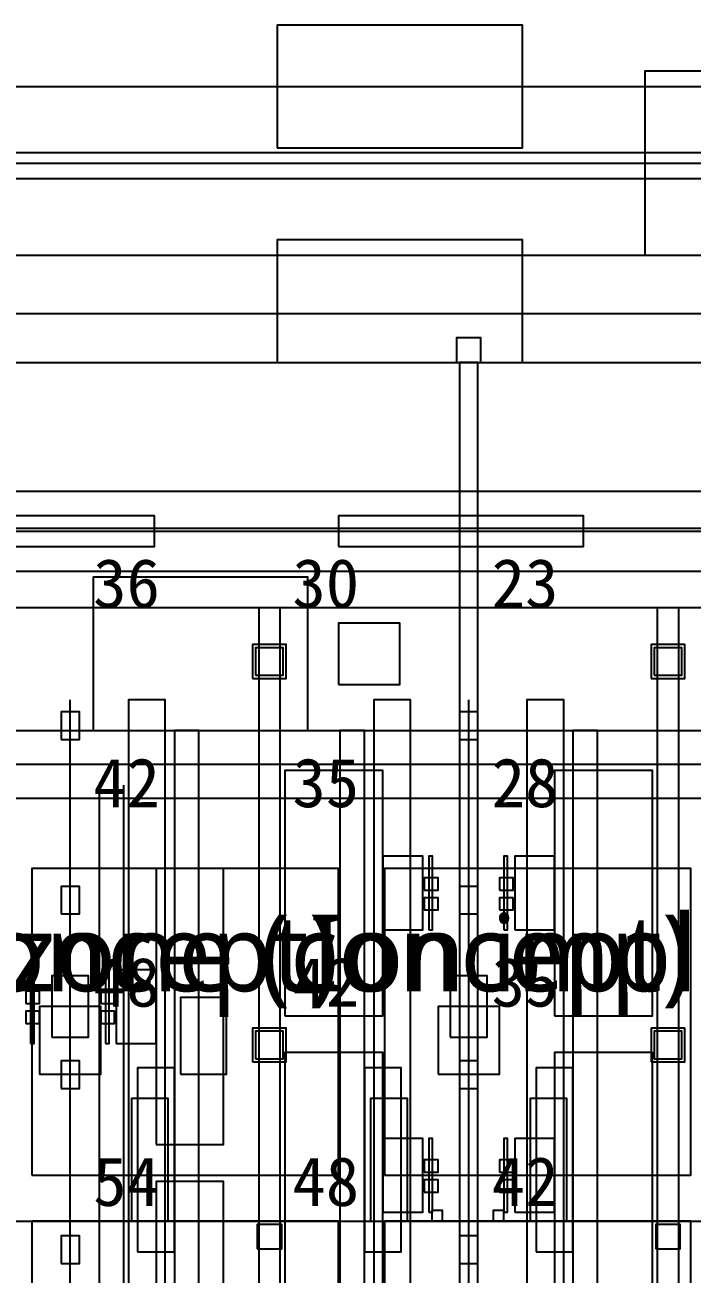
# Model space of a CAD drawing. Header units: metres. Extents: x -1640 to 1560, y -268 to 2338.
# Drawn here: x -61.23 to -39.47, y 1023.25 to 1064 of the extents above; entities that cross this region are included whole.
import ezdxf

# ---------------------------------------------------------------- set-up
doc = ezdxf.new("R2010")
doc.units = ezdxf.units.M
for name, color, linetype in [('1F_CHL', 4, 'Continuous'), ('1F_ELEC', 6, 'Continuous'), ('1F_PUMP', 2, 'Continuous'), ('1F_SCR', 3, 'Continuous'), ('1F_STRUCT_COLUMN', 8, 'Continuous'), ('1F_ZONE', 3, 'Continuous'), ('2F_CSF_LATERAL_RACK_CONCEPT', 9, 'Continuous'), ('2F_RFG', 5, 'Continuous'), ('2F_STRUCT_COLUMN', 8, 'Continuous'), ('2F_VMB', 6, 'Continuous'), ('2F_ZONE', 3, 'Continuous'), ('3F_CLEANROOM_OVERHEAD_PIPE_DUCT_CONCEPT', 9, 'Continuous'), ('3F_EHS_EGRESS_DIST_M', 2, 'Continuous'), ('3F_FOUP', 5, 'Continuous'), ('3F_IMP', 1, 'Continuous'), ('3F_OHT', 9, 'Continuous'), ('3F_OHTV', 1, 'Continuous'), ('3F_STRUCT_COLUMN', 8, 'Continuous'), ('3F_TBAR', 6, 'Continuous'), ('3F_TEXT', 7, 'Continuous'), ('3F_WET', 6, 'Continuous'), ('3F_ZONE', 3, 'Continuous'), ('4F_DCC', 3, 'Continuous'), ('4F_FFU', 1, 'Continuous'), ('4F_MAU', 2, 'Continuous'), ('4F_STRUCT_PLENUM_TRUSS_CONCEPT', 9, 'Continuous'), ('4F_ZONE', 3, 'Continuous'), ('5F_CHL', 4, 'Continuous'), ('5F_ELEC', 6, 'Continuous'), ('5F_PUMP', 2, 'Continuous'), ('5F_SCR', 3, 'Continuous'), ('5F_STRUCT_COLUMN', 8, 'Continuous'), ('5F_ZONE', 3, 'Continuous'), ('6F_CSF_LATERAL_RACK_CONCEPT', 9, 'Continuous'), ('6F_RFG', 5, 'Continuous'), ('6F_STRUCT_COLUMN', 8, 'Continuous'), ('6F_VMB', 6, 'Continuous'), ('6F_ZONE', 3, 'Continuous'), ('7F_CLEANROOM_OVERHEAD_PIPE_DUCT_CONCEPT', 9, 'Continuous'), ('7F_EHS_EGRESS_DIST_M', 2, 'Continuous'), ('7F_FOUP', 5, 'Continuous'), ('7F_IMP', 1, 'Continuous'), ('7F_OHT', 9, 'Continuous'), ('7F_OHTV', 1, 'Continuous'), ('7F_STRUCT_COLUMN', 8, 'Continuous'), ('7F_TBAR', 6, 'Continuous'), ('7F_TEXT', 7, 'Continuous'), ('7F_WET', 6, 'Continuous'), ('7F_ZONE', 3, 'Continuous'), ('8F_DCC', 3, 'Continuous'), ('8F_FFU', 1, 'Continuous'), ('8F_MAU', 2, 'Continuous'), ('8F_STRUCT_PLENUM_TRUSS_CONCEPT', 9, 'Continuous'), ('8F_ZONE', 3, 'Continuous'), ('EHS_GAS_SUPPLY', 3, 'Continuous'), ('EHS_PROCESS_EXHAUST', 1, 'Continuous'), ('EHS_TREATED_EXHAUST', 30, 'Continuous'), ('RF_RSC', 4, 'Continuous'), ('RF_STACK', 2, 'Continuous'), ('UTIL_CHW.R_CONCEPT', 2, 'Continuous'), ('UTIL_CHW.S_CONCEPT', 1, 'Continuous'), ('UTIL_ELEC.EMERG_CONCEPT', 4, 'Continuous'), ('UTIL_ELEC.MV_CONCEPT', 1, 'Continuous'), ('UTIL_ELEC.UPS_CONCEPT', 3, 'Continuous'), ('UTIL_EXH.HEAT_CONCEPT', 1, 'Continuous'), ('UTIL_EXH.VOC_CONCEPT', 6, 'Continuous'), ('UTIL_GAS.BULK_CONCEPT', 2, 'Continuous'), ('UTIL_GAS.SPEC_CONCEPT', 3, 'Continuous'), ('UTIL_HR_CONCEPT', 5, 'Continuous'), ('UTIL_PCW.R_CONCEPT', 1, 'Continuous'), ('UTIL_PCW.S_CONCEPT', 6, 'Continuous'), ('UTIL_WW.AA_CONCEPT', 3, 'Continuous'), ('UTIL_WW.F_CONCEPT', 2, 'Continuous'), ('UTIL_WW.ORG_CONCEPT', 4, 'Continuous')]:
    doc.layers.add(name, color=color, linetype=linetype)
doc.styles.add('KO', font='malgun.ttf')

msp = doc.modelspace()

# ---------------------------------------------------------------- linework, layer by layer
at = {"layer": '1F_CHL'}
msp.add_lwpolyline([(-56.15, 1029.8), (-54.65, 1029.8), (-54.65, 1032.3), (-56.15, 1032.3)], close=True, dxfattribs=at)
at = {"layer": '1F_ELEC'}
for points in [[(-53, 1060), (-45, 1060), (-45, 1064), (-53, 1064)], [(-53, 1053), (-45, 1053), (-45, 1057), (-53, 1057)]]:
    msp.add_lwpolyline(points, close=True, dxfattribs=at)
at = {"layer": '1F_PUMP'}
for points in [[(-57.75, 1025), (-56.55, 1025), (-56.55, 1029), (-57.75, 1029)], [(-49.95, 1025), (-48.75, 1025), (-48.75, 1029), (-49.95, 1029)], [(-44.75, 1025), (-43.55, 1025), (-43.55, 1029), (-44.75, 1029)]]:
    msp.add_lwpolyline(points, close=True, dxfattribs=at)
at = {"layer": '1F_SCR'}
for points in [[(-60.75, 1029.8), (-58.75, 1029.8), (-58.75, 1032), (-60.75, 1032)], [(-47.75, 1029.8), (-45.75, 1029.8), (-45.75, 1032), (-47.75, 1032)]]:
    msp.add_lwpolyline(points, close=True, dxfattribs=at)
at = {"layer": '1F_STRUCT_COLUMN'}
for points in [[(-53.8, 1042.7), (-52.7, 1042.7), (-52.7, 1043.8), (-53.8, 1043.8)], [(-40.8, 1042.7), (-39.7, 1042.7), (-39.7, 1043.8), (-40.8, 1043.8)], [(-53.8, 1030.2), (-52.7, 1030.2), (-52.7, 1031.3), (-53.8, 1031.3)], [(-40.8, 1030.2), (-39.7, 1030.2), (-39.7, 1031.3), (-40.8, 1031.3)]]:
    msp.add_lwpolyline(points, close=True, dxfattribs=at)
at = {"layer": '1F_ZONE'}
msp.add_lwpolyline([(-281, 887), (-7.5, 887), (-7.5, 1045), (-281, 1045)], close=True, dxfattribs=at)
at = {"layer": '2F_CSF_LATERAL_RACK_CONCEPT'}
for points in [[(-56.35, 891), (-55.55, 891), (-55.55, 1041), (-56.35, 1041)], [(-50.95, 891), (-50.15, 891), (-50.15, 1041), (-50.95, 1041)], [(-43.35, 891), (-42.55, 891), (-42.55, 1041), (-43.35, 1041)]]:
    msp.add_lwpolyline(points, close=True, dxfattribs=at)
at = {"layer": '2F_RFG'}
for points in [[(-57.55, 1024), (-56.35, 1024), (-56.35, 1030), (-57.55, 1030)], [(-50.15, 1024), (-48.95, 1024), (-48.95, 1030), (-50.15, 1030)], [(-44.55, 1024), (-43.35, 1024), (-43.35, 1030), (-44.55, 1030)]]:
    msp.add_lwpolyline(points, close=True, dxfattribs=at)
at = {"layer": '2F_STRUCT_COLUMN'}
for points in [[(-53.7, 1042.8), (-52.8, 1042.8), (-52.8, 1043.7), (-53.7, 1043.7)], [(-40.7, 1042.8), (-39.8, 1042.8), (-39.8, 1043.7), (-40.7, 1043.7)], [(-53.7, 1030.3), (-52.8, 1030.3), (-52.8, 1031.2), (-53.7, 1031.2)], [(-40.7, 1030.3), (-39.8, 1030.3), (-39.8, 1031.2), (-40.7, 1031.2)]]:
    msp.add_lwpolyline(points, close=True, dxfattribs=at)
at = {"layer": '2F_VMB'}
for points in [[(-60.35, 1031), (-59.15, 1031), (-59.15, 1033), (-60.35, 1033)], [(-47.35, 1031), (-46.15, 1031), (-46.15, 1033), (-47.35, 1033)]]:
    msp.add_lwpolyline(points, close=True, dxfattribs=at)
at = {"layer": '2F_ZONE'}
msp.add_lwpolyline([(-281, 887), (-7.5, 887), (-7.5, 1045), (-281, 1045)], close=True, dxfattribs=at)
at = {"layer": '3F_CLEANROOM_OVERHEAD_PIPE_DUCT_CONCEPT'}
for points in [[(-57.85, 890), (-56.65, 890), (-56.65, 1042), (-57.85, 1042)], [(-49.85, 890), (-48.65, 890), (-48.65, 1042), (-49.85, 1042)], [(-44.85, 890), (-43.65, 890), (-43.65, 1042), (-44.85, 1042)]]:
    msp.add_lwpolyline(points, close=True, dxfattribs=at)
at = {"layer": '3F_FOUP'}
for points in [[(-48.2, 1035.8), (-47.75, 1035.8), (-47.75, 1036.2), (-48.2, 1036.2)], [(-45.75, 1035.8), (-45.3, 1035.8), (-45.3, 1036.2), (-45.75, 1036.2)], [(-48.2, 1035.15), (-47.75, 1035.15), (-47.75, 1035.55), (-48.2, 1035.55)], [(-45.75, 1035.15), (-45.3, 1035.15), (-45.3, 1035.55), (-45.75, 1035.55)], [(-61.2, 1032.1), (-60.75, 1032.1), (-60.75, 1032.5), (-61.2, 1032.5)], [(-58.75, 1032.1), (-58.3, 1032.1), (-58.3, 1032.5), (-58.75, 1032.5)], [(-61.2, 1031.45), (-60.75, 1031.45), (-60.75, 1031.85), (-61.2, 1031.85)], [(-58.75, 1031.45), (-58.3, 1031.45), (-58.3, 1031.85), (-58.75, 1031.85)], [(-48.2, 1026.6), (-47.75, 1026.6), (-47.75, 1027), (-48.2, 1027)], [(-45.75, 1026.6), (-45.3, 1026.6), (-45.3, 1027), (-45.75, 1027)], [(-48.2, 1025.95), (-47.75, 1025.95), (-47.75, 1026.35), (-48.2, 1026.35)], [(-45.75, 1025.95), (-45.3, 1025.95), (-45.3, 1026.35), (-45.75, 1026.35)]]:
    msp.add_lwpolyline(points, close=True, dxfattribs=at)
at = {"layer": '3F_IMP'}
for points in [[(-52.75, 1031.7), (-49.55, 1031.7), (-49.55, 1039.7), (-52.75, 1039.7)], [(-43.95, 1031.7), (-40.75, 1031.7), (-40.75, 1039.7), (-43.95, 1039.7)], [(-49.55, 1034.5), (-48.25, 1034.5), (-48.25, 1036.9), (-49.55, 1036.9)], [(-45.25, 1034.5), (-43.95, 1034.5), (-43.95, 1036.9), (-45.25, 1036.9)], [(-52.75, 1022.5), (-49.55, 1022.5), (-49.55, 1030.5), (-52.75, 1030.5)], [(-43.95, 1022.5), (-40.75, 1022.5), (-40.75, 1030.5), (-43.95, 1030.5)], [(-49.55, 1025.3), (-48.25, 1025.3), (-48.25, 1027.7), (-49.55, 1027.7)], [(-45.25, 1025.3), (-43.95, 1025.3), (-43.95, 1027.7), (-45.25, 1027.7)]]:
    msp.add_lwpolyline(points, close=True, dxfattribs=at)
at = {"layer": '3F_OHT'}
for p, q in [((-59.75, 970), (-59.75, 1042)), ((-46.75, 970), (-46.75, 1042))]:
    msp.add_line(p, q, dxfattribs=at)
at = {"layer": '3F_OHTV'}
for points in [[(-60.05, 1040.71), (-59.45, 1040.71), (-59.45, 1041.61), (-60.05, 1041.61)], [(-47.05, 1040.71), (-46.45, 1040.71), (-46.45, 1041.61), (-47.05, 1041.61)], [(-60.05, 1035.02), (-59.45, 1035.02), (-59.45, 1035.92), (-60.05, 1035.92)], [(-47.05, 1035.02), (-46.45, 1035.02), (-46.45, 1035.92), (-47.05, 1035.92)], [(-60.05, 1029.33), (-59.45, 1029.33), (-59.45, 1030.23), (-60.05, 1030.23)], [(-47.05, 1029.33), (-46.45, 1029.33), (-46.45, 1030.23), (-47.05, 1030.23)], [(-60.05, 1023.63), (-59.45, 1023.63), (-59.45, 1024.53), (-60.05, 1024.53)], [(-47.05, 1023.63), (-46.45, 1023.63), (-46.45, 1024.53), (-47.05, 1024.53)]]:
    msp.add_lwpolyline(points, close=True, dxfattribs=at)
at = {"layer": '3F_STRUCT_COLUMN'}
for points in [[(-53.65, 1024.1), (-52.85, 1024.1), (-52.85, 1024.9), (-53.65, 1024.9)], [(-40.65, 1024.1), (-39.85, 1024.1), (-39.85, 1024.9), (-40.65, 1024.9)]]:
    msp.add_lwpolyline(points, close=True, dxfattribs=at)
at = {"layer": '3F_TBAR'}
for points in [[(-48.05, 1034.5), (-47.93, 1034.5), (-47.93, 1036.9), (-48.05, 1036.9)], [(-45.6, 1034.5), (-45.48, 1034.5), (-45.48, 1036.9), (-45.6, 1036.9)], [(-61.05, 1030.8), (-60.93, 1030.8), (-60.93, 1033.2), (-61.05, 1033.2)], [(-58.6, 1030.8), (-58.48, 1030.8), (-58.48, 1033.2), (-58.6, 1033.2)], [(-48.05, 1025.3), (-47.93, 1025.3), (-47.93, 1027.7), (-48.05, 1027.7)], [(-45.6, 1025.3), (-45.48, 1025.3), (-45.48, 1027.7), (-45.6, 1027.7)]]:
    msp.add_lwpolyline(points, close=True, dxfattribs=at)
at = {"layer": '3F_WET'}
for points in [[(-56.95, 1027.5), (-54.75, 1027.5), (-54.75, 1036.5), (-56.95, 1036.5)], [(-58.25, 1030.8), (-56.95, 1030.8), (-56.95, 1033.2), (-58.25, 1033.2)], [(-56.95, 1017.3), (-54.75, 1017.3), (-54.75, 1026.3), (-56.95, 1026.3)]]:
    msp.add_lwpolyline(points, close=True, dxfattribs=at)
at = {"layer": '3F_ZONE'}
msp.add_lwpolyline([(-281, 887), (-7.5, 887), (-7.5, 1045), (-281, 1045)], close=True, dxfattribs=at)
at = {"layer": '4F_DCC'}
for points in [[(-65, 1047), (-57, 1047), (-57, 1048), (-65, 1048)], [(-51, 1047), (-43, 1047), (-43, 1048), (-51, 1048)]]:
    msp.add_lwpolyline(points, close=True, dxfattribs=at)
at = {"layer": '4F_FFU'}
for points in [[(-61, 1026.5), (-51, 1026.5), (-51, 1036.5), (-61, 1036.5)], [(-49.5, 1026.5), (-39.5, 1026.5), (-39.5, 1036.5), (-49.5, 1036.5)], [(-61, 1015), (-51, 1015), (-51, 1025), (-61, 1025)], [(-49.5, 1015), (-39.5, 1015), (-39.5, 1025), (-49.5, 1025)]]:
    msp.add_lwpolyline(points, close=True, dxfattribs=at)
at = {"layer": '4F_MAU'}
msp.add_lwpolyline([(-41, 1056.5), (-27, 1056.5), (-27, 1062.5), (-41, 1062.5)], close=True, dxfattribs=at)
at = {"layer": '4F_STRUCT_PLENUM_TRUSS_CONCEPT'}
for points in [[(-53.6, 887), (-52.9, 887), (-52.9, 1045), (-53.6, 1045)], [(-40.6, 887), (-39.9, 887), (-39.9, 1045), (-40.6, 1045)]]:
    msp.add_lwpolyline(points, close=True, dxfattribs=at)
at = {"layer": '4F_ZONE'}
msp.add_lwpolyline([(-281, 887), (-7.5, 887), (-7.5, 1045), (-281, 1045)], close=True, dxfattribs=at)
at = {"layer": '5F_CHL'}
msp.add_lwpolyline([(-56.15, 1029.8), (-54.65, 1029.8), (-54.65, 1032.3), (-56.15, 1032.3)], close=True, dxfattribs=at)
at = {"layer": '5F_ELEC'}
for points in [[(-53, 1060), (-45, 1060), (-45, 1064), (-53, 1064)], [(-53, 1053), (-45, 1053), (-45, 1057), (-53, 1057)]]:
    msp.add_lwpolyline(points, close=True, dxfattribs=at)
at = {"layer": '5F_PUMP'}
for points in [[(-57.75, 1025), (-56.55, 1025), (-56.55, 1029), (-57.75, 1029)], [(-49.95, 1025), (-48.75, 1025), (-48.75, 1029), (-49.95, 1029)], [(-44.75, 1025), (-43.55, 1025), (-43.55, 1029), (-44.75, 1029)]]:
    msp.add_lwpolyline(points, close=True, dxfattribs=at)
at = {"layer": '5F_SCR'}
for points in [[(-60.75, 1029.8), (-58.75, 1029.8), (-58.75, 1032), (-60.75, 1032)], [(-47.75, 1029.8), (-45.75, 1029.8), (-45.75, 1032), (-47.75, 1032)]]:
    msp.add_lwpolyline(points, close=True, dxfattribs=at)
at = {"layer": '5F_STRUCT_COLUMN'}
for points in [[(-53.8, 1042.7), (-52.7, 1042.7), (-52.7, 1043.8), (-53.8, 1043.8)], [(-40.8, 1042.7), (-39.7, 1042.7), (-39.7, 1043.8), (-40.8, 1043.8)], [(-53.8, 1030.2), (-52.7, 1030.2), (-52.7, 1031.3), (-53.8, 1031.3)], [(-40.8, 1030.2), (-39.7, 1030.2), (-39.7, 1031.3), (-40.8, 1031.3)]]:
    msp.add_lwpolyline(points, close=True, dxfattribs=at)
at = {"layer": '5F_ZONE'}
msp.add_lwpolyline([(-281, 887), (-7.5, 887), (-7.5, 1045), (-281, 1045)], close=True, dxfattribs=at)
at = {"layer": '6F_CSF_LATERAL_RACK_CONCEPT'}
for points in [[(-56.35, 891), (-55.55, 891), (-55.55, 1041), (-56.35, 1041)], [(-50.95, 891), (-50.15, 891), (-50.15, 1041), (-50.95, 1041)], [(-43.35, 891), (-42.55, 891), (-42.55, 1041), (-43.35, 1041)]]:
    msp.add_lwpolyline(points, close=True, dxfattribs=at)
at = {"layer": '6F_RFG'}
for points in [[(-57.55, 1024), (-56.35, 1024), (-56.35, 1030), (-57.55, 1030)], [(-50.15, 1024), (-48.95, 1024), (-48.95, 1030), (-50.15, 1030)], [(-44.55, 1024), (-43.35, 1024), (-43.35, 1030), (-44.55, 1030)]]:
    msp.add_lwpolyline(points, close=True, dxfattribs=at)
at = {"layer": '6F_STRUCT_COLUMN'}
for points in [[(-53.7, 1042.8), (-52.8, 1042.8), (-52.8, 1043.7), (-53.7, 1043.7)], [(-40.7, 1042.8), (-39.8, 1042.8), (-39.8, 1043.7), (-40.7, 1043.7)], [(-53.7, 1030.3), (-52.8, 1030.3), (-52.8, 1031.2), (-53.7, 1031.2)], [(-40.7, 1030.3), (-39.8, 1030.3), (-39.8, 1031.2), (-40.7, 1031.2)]]:
    msp.add_lwpolyline(points, close=True, dxfattribs=at)
at = {"layer": '6F_VMB'}
for points in [[(-60.35, 1031), (-59.15, 1031), (-59.15, 1033), (-60.35, 1033)], [(-47.35, 1031), (-46.15, 1031), (-46.15, 1033), (-47.35, 1033)]]:
    msp.add_lwpolyline(points, close=True, dxfattribs=at)
at = {"layer": '6F_ZONE'}
msp.add_lwpolyline([(-281, 887), (-7.5, 887), (-7.5, 1045), (-281, 1045)], close=True, dxfattribs=at)
at = {"layer": '7F_CLEANROOM_OVERHEAD_PIPE_DUCT_CONCEPT'}
for points in [[(-57.85, 890), (-56.65, 890), (-56.65, 1042), (-57.85, 1042)], [(-49.85, 890), (-48.65, 890), (-48.65, 1042), (-49.85, 1042)], [(-44.85, 890), (-43.65, 890), (-43.65, 1042), (-44.85, 1042)]]:
    msp.add_lwpolyline(points, close=True, dxfattribs=at)
at = {"layer": '7F_FOUP'}
for points in [[(-48.2, 1035.8), (-47.75, 1035.8), (-47.75, 1036.2), (-48.2, 1036.2)], [(-45.75, 1035.8), (-45.3, 1035.8), (-45.3, 1036.2), (-45.75, 1036.2)], [(-48.2, 1035.15), (-47.75, 1035.15), (-47.75, 1035.55), (-48.2, 1035.55)], [(-45.75, 1035.15), (-45.3, 1035.15), (-45.3, 1035.55), (-45.75, 1035.55)], [(-61.2, 1032.1), (-60.75, 1032.1), (-60.75, 1032.5), (-61.2, 1032.5)], [(-58.75, 1032.1), (-58.3, 1032.1), (-58.3, 1032.5), (-58.75, 1032.5)], [(-61.2, 1031.45), (-60.75, 1031.45), (-60.75, 1031.85), (-61.2, 1031.85)], [(-58.75, 1031.45), (-58.3, 1031.45), (-58.3, 1031.85), (-58.75, 1031.85)], [(-48.2, 1026.6), (-47.75, 1026.6), (-47.75, 1027), (-48.2, 1027)], [(-45.75, 1026.6), (-45.3, 1026.6), (-45.3, 1027), (-45.75, 1027)], [(-48.2, 1025.95), (-47.75, 1025.95), (-47.75, 1026.35), (-48.2, 1026.35)], [(-45.75, 1025.95), (-45.3, 1025.95), (-45.3, 1026.35), (-45.75, 1026.35)]]:
    msp.add_lwpolyline(points, close=True, dxfattribs=at)
at = {"layer": '7F_IMP'}
for points in [[(-52.75, 1031.7), (-49.55, 1031.7), (-49.55, 1039.7), (-52.75, 1039.7)], [(-43.95, 1031.7), (-40.75, 1031.7), (-40.75, 1039.7), (-43.95, 1039.7)], [(-49.55, 1034.5), (-48.25, 1034.5), (-48.25, 1036.9), (-49.55, 1036.9)], [(-45.25, 1034.5), (-43.95, 1034.5), (-43.95, 1036.9), (-45.25, 1036.9)], [(-52.75, 1022.5), (-49.55, 1022.5), (-49.55, 1030.5), (-52.75, 1030.5)], [(-43.95, 1022.5), (-40.75, 1022.5), (-40.75, 1030.5), (-43.95, 1030.5)], [(-49.55, 1025.3), (-48.25, 1025.3), (-48.25, 1027.7), (-49.55, 1027.7)], [(-45.25, 1025.3), (-43.95, 1025.3), (-43.95, 1027.7), (-45.25, 1027.7)]]:
    msp.add_lwpolyline(points, close=True, dxfattribs=at)
at = {"layer": '7F_OHT'}
for p, q in [((-59.75, 970), (-59.75, 1042)), ((-46.75, 970), (-46.75, 1042))]:
    msp.add_line(p, q, dxfattribs=at)
at = {"layer": '7F_OHTV'}
for points in [[(-60.05, 1040.71), (-59.45, 1040.71), (-59.45, 1041.61), (-60.05, 1041.61)], [(-47.05, 1040.71), (-46.45, 1040.71), (-46.45, 1041.61), (-47.05, 1041.61)], [(-60.05, 1035.02), (-59.45, 1035.02), (-59.45, 1035.92), (-60.05, 1035.92)], [(-47.05, 1035.02), (-46.45, 1035.02), (-46.45, 1035.92), (-47.05, 1035.92)], [(-60.05, 1029.33), (-59.45, 1029.33), (-59.45, 1030.23), (-60.05, 1030.23)], [(-47.05, 1029.33), (-46.45, 1029.33), (-46.45, 1030.23), (-47.05, 1030.23)], [(-60.05, 1023.63), (-59.45, 1023.63), (-59.45, 1024.53), (-60.05, 1024.53)], [(-47.05, 1023.63), (-46.45, 1023.63), (-46.45, 1024.53), (-47.05, 1024.53)]]:
    msp.add_lwpolyline(points, close=True, dxfattribs=at)
at = {"layer": '7F_STRUCT_COLUMN'}
for points in [[(-53.65, 1024.1), (-52.85, 1024.1), (-52.85, 1024.9), (-53.65, 1024.9)], [(-40.65, 1024.1), (-39.85, 1024.1), (-39.85, 1024.9), (-40.65, 1024.9)]]:
    msp.add_lwpolyline(points, close=True, dxfattribs=at)
at = {"layer": '7F_TBAR'}
for points in [[(-48.05, 1034.5), (-47.93, 1034.5), (-47.93, 1036.9), (-48.05, 1036.9)], [(-45.6, 1034.5), (-45.48, 1034.5), (-45.48, 1036.9), (-45.6, 1036.9)], [(-61.05, 1030.8), (-60.93, 1030.8), (-60.93, 1033.2), (-61.05, 1033.2)], [(-58.6, 1030.8), (-58.48, 1030.8), (-58.48, 1033.2), (-58.6, 1033.2)], [(-48.05, 1025.3), (-47.93, 1025.3), (-47.93, 1027.7), (-48.05, 1027.7)], [(-45.6, 1025.3), (-45.48, 1025.3), (-45.48, 1027.7), (-45.6, 1027.7)]]:
    msp.add_lwpolyline(points, close=True, dxfattribs=at)
at = {"layer": '7F_WET'}
for points in [[(-56.95, 1027.5), (-54.75, 1027.5), (-54.75, 1036.5), (-56.95, 1036.5)], [(-58.25, 1030.8), (-56.95, 1030.8), (-56.95, 1033.2), (-58.25, 1033.2)], [(-56.95, 1017.3), (-54.75, 1017.3), (-54.75, 1026.3), (-56.95, 1026.3)]]:
    msp.add_lwpolyline(points, close=True, dxfattribs=at)
at = {"layer": '7F_ZONE'}
msp.add_lwpolyline([(-281, 887), (-7.5, 887), (-7.5, 1045), (-281, 1045)], close=True, dxfattribs=at)
at = {"layer": '8F_DCC'}
for points in [[(-65, 1047), (-57, 1047), (-57, 1048), (-65, 1048)], [(-51, 1047), (-43, 1047), (-43, 1048), (-51, 1048)]]:
    msp.add_lwpolyline(points, close=True, dxfattribs=at)
at = {"layer": '8F_FFU'}
for points in [[(-61, 1026.5), (-51, 1026.5), (-51, 1036.5), (-61, 1036.5)], [(-49.5, 1026.5), (-39.5, 1026.5), (-39.5, 1036.5), (-49.5, 1036.5)], [(-61, 1015), (-51, 1015), (-51, 1025), (-61, 1025)], [(-49.5, 1015), (-39.5, 1015), (-39.5, 1025), (-49.5, 1025)]]:
    msp.add_lwpolyline(points, close=True, dxfattribs=at)
at = {"layer": '8F_MAU'}
msp.add_lwpolyline([(-41, 1056.5), (-27, 1056.5), (-27, 1062.5), (-41, 1062.5)], close=True, dxfattribs=at)
at = {"layer": '8F_STRUCT_PLENUM_TRUSS_CONCEPT'}
for points in [[(-53.6, 887), (-52.9, 887), (-52.9, 1045), (-53.6, 1045)], [(-40.6, 887), (-39.9, 887), (-39.9, 1045), (-40.6, 1045)]]:
    msp.add_lwpolyline(points, close=True, dxfattribs=at)
at = {"layer": '8F_ZONE'}
msp.add_lwpolyline([(-281, 887), (-7.5, 887), (-7.5, 1045), (-281, 1045)], close=True, dxfattribs=at)
at = {"layer": 'EHS_GAS_SUPPLY'}
msp.add_lwpolyline([(-45.95, 1025), (-45.6, 1025), (-45.6, 1025.35), (-45.95, 1025.35)], close=True, dxfattribs=at)
msp.add_lwpolyline([(-45.95, 1025), (-45.6, 1025), (-45.6, 1025.35), (-45.95, 1025.35)], close=True, dxfattribs=at)
at = {"layer": 'EHS_PROCESS_EXHAUST'}
msp.add_lwpolyline([(-47.95, 1025), (-47.6, 1025), (-47.6, 1025.35), (-47.95, 1025.35)], close=True, dxfattribs=at)
msp.add_lwpolyline([(-47.95, 1025), (-47.6, 1025), (-47.6, 1025.35), (-47.95, 1025.35)], close=True, dxfattribs=at)
at = {"layer": 'EHS_TREATED_EXHAUST'}
for points in [[(-47.15, 1053), (-46.35, 1053), (-46.35, 1053.8), (-47.15, 1053.8)], [(-47.15, 1053), (-46.35, 1053), (-46.35, 1053.8), (-47.15, 1053.8)], [(-47.05, 891), (-46.45, 891), (-46.45, 1053), (-47.05, 1053)], [(-47.05, 891), (-46.45, 891), (-46.45, 1053), (-47.05, 1053)]]:
    msp.add_lwpolyline(points, close=True, dxfattribs=at)
at = {"layer": 'RF_RSC'}
msp.add_lwpolyline([(-59, 1041), (-52, 1041), (-52, 1046), (-59, 1046)], close=True, dxfattribs=at)
at = {"layer": 'RF_STACK'}
msp.add_lwpolyline([(-51, 1042.5), (-49, 1042.5), (-49, 1044.5), (-51, 1044.5)], close=True, dxfattribs=at)
at = {"layer": 'UTIL_CHW.R_CONCEPT'}
msp.add_line((-276.2, 1048.8), (287.8, 1048.8), dxfattribs=at)
msp.add_line((-276.2, 1048.8), (287.8, 1048.8), dxfattribs=at)
at = {"layer": 'UTIL_CHW.S_CONCEPT'}
msp.add_line((-277.5, 1047.5), (286.5, 1047.5), dxfattribs=at)
msp.add_line((-277.5, 1047.5), (286.5, 1047.5), dxfattribs=at)
at = {"layer": 'UTIL_ELEC.EMERG_CONCEPT'}
for p in [(-285.3, 1062), (-281.3, 1062)]:
    msp.add_line(p, (284.3, 1062), dxfattribs=at)
at = {"layer": 'UTIL_ELEC.MV_CONCEPT'}
for p, q in [((-283.4, 1054.6), (284.4, 1054.6)), ((-283.4, 1054.6), (284.4, 1054.6)), ((-283.4, 1053), (284.4, 1053)), ((-283.4, 1053), (284.4, 1053))]:
    msp.add_line(p, q, dxfattribs=at)
at = {"layer": 'UTIL_ELEC.UPS_CONCEPT'}
msp.add_line((-255.3, 1059), (284.3, 1059), dxfattribs=at)
msp.add_line((-255.3, 1059), (284.3, 1059), dxfattribs=at)
at = {"layer": 'UTIL_EXH.HEAT_CONCEPT'}
for p, q in [((-267.55, 1059.84), (295.55, 1059.84)), ((-279.4, 1047.6), (288.4, 1047.6)), ((-279.4, 1047.6), (288.4, 1047.6))]:
    msp.add_line(p, q, dxfattribs=at)
at = {"layer": 'UTIL_EXH.VOC_CONCEPT'}
for p, q in [((-267.55, 1062), (295.55, 1062)), ((-279.4, 1046.2), (288.4, 1046.2)), ((-279.4, 1046.2), (288.4, 1046.2))]:
    msp.add_line(p, q, dxfattribs=at)
at = {"layer": 'UTIL_GAS.BULK_CONCEPT'}
msp.add_line((-316.4, 1056.5), (-4.1, 1056.5), dxfattribs=at)
at = {"layer": 'UTIL_GAS.SPEC_CONCEPT'}
msp.add_line((-275.3, 1025), (286.3, 1025), dxfattribs=at)
msp.add_line((-275.3, 1025), (286.3, 1025), dxfattribs=at)
at = {"layer": 'UTIL_HR_CONCEPT'}
msp.add_line((-271.35, 1059.5), (9.85, 1059.5), dxfattribs=at)
msp.add_line((-271.35, 1059.5), (9.85, 1059.5), dxfattribs=at)
at = {"layer": 'UTIL_PCW.R_CONCEPT'}
msp.add_line((-58.005, 892.77), (-58.005, 1039.22), dxfattribs=at)
msp.add_line((-58.005, 892.77), (-58.005, 1039.22), dxfattribs=at)
at = {"layer": 'UTIL_PCW.S_CONCEPT'}
msp.add_line((-58.795, 892.77), (-58.795, 1039.22), dxfattribs=at)
msp.add_line((-58.795, 892.77), (-58.795, 1039.22), dxfattribs=at)
at = {"layer": 'UTIL_WW.AA_CONCEPT'}
msp.add_line((-277.3, 1039.9), (286.3, 1039.9), dxfattribs=at)
at = {"layer": 'UTIL_WW.F_CONCEPT'}
msp.add_line((-277.3, 1041), (286.3, 1041), dxfattribs=at)
at = {"layer": 'UTIL_WW.ORG_CONCEPT'}
msp.add_line((-277.3, 1038.8), (286.3, 1038.8), dxfattribs=at)

# ---------------------------------------------------------------- texts
at = {"layer": '3F_EHS_EGRESS_DIST_M'}
for s, p in [('36', (-59, 1045)), ('30', (-52.5, 1045)), ('23', (-46, 1045)), ('42', (-59, 1038.5)), ('35', (-52.5, 1038.5)), ('28', (-46, 1038.5)), ('48', (-59, 1032)), ('42', (-52.5, 1032)), ('35', (-46, 1032)), ('54', (-59, 1025.5)), ('48', (-52.5, 1025.5)), ('42', (-46, 1025.5))]:
    msp.add_text(s, height=1.6, dxfattribs=at).set_placement(p)
at = {"layer": '3F_TEXT', "style": 'KO'}
for s, p in [('CMP (planarization) zone (concept)', (-103.95, 1032.5)), ('Clean/wet zone (concept)', (-77.95, 1032.5)), ('Ion implant zone (concept)', (-51.95, 1032.5))]:
    msp.add_text(s, height=2.5, dxfattribs=at).set_placement(p)
at = {"layer": '7F_EHS_EGRESS_DIST_M'}
for s, p in [('36', (-59, 1045)), ('30', (-52.5, 1045)), ('23', (-46, 1045)), ('42', (-59, 1038.5)), ('35', (-52.5, 1038.5)), ('28', (-46, 1038.5)), ('48', (-59, 1032)), ('42', (-52.5, 1032)), ('35', (-46, 1032)), ('54', (-59, 1025.5)), ('48', (-52.5, 1025.5)), ('42', (-46, 1025.5))]:
    msp.add_text(s, height=1.6, dxfattribs=at).set_placement(p)
at = {"layer": '7F_TEXT', "style": 'KO'}
for s, p in [('CMP (planarization) zone (concept)', (-103.95, 1032.5)), ('Clean/wet zone (concept)', (-77.95, 1032.5)), ('Ion implant zone (concept)', (-51.95, 1032.5))]:
    msp.add_text(s, height=2.5, dxfattribs=at).set_placement(p)

doc.saveas('drawing.dxf')
